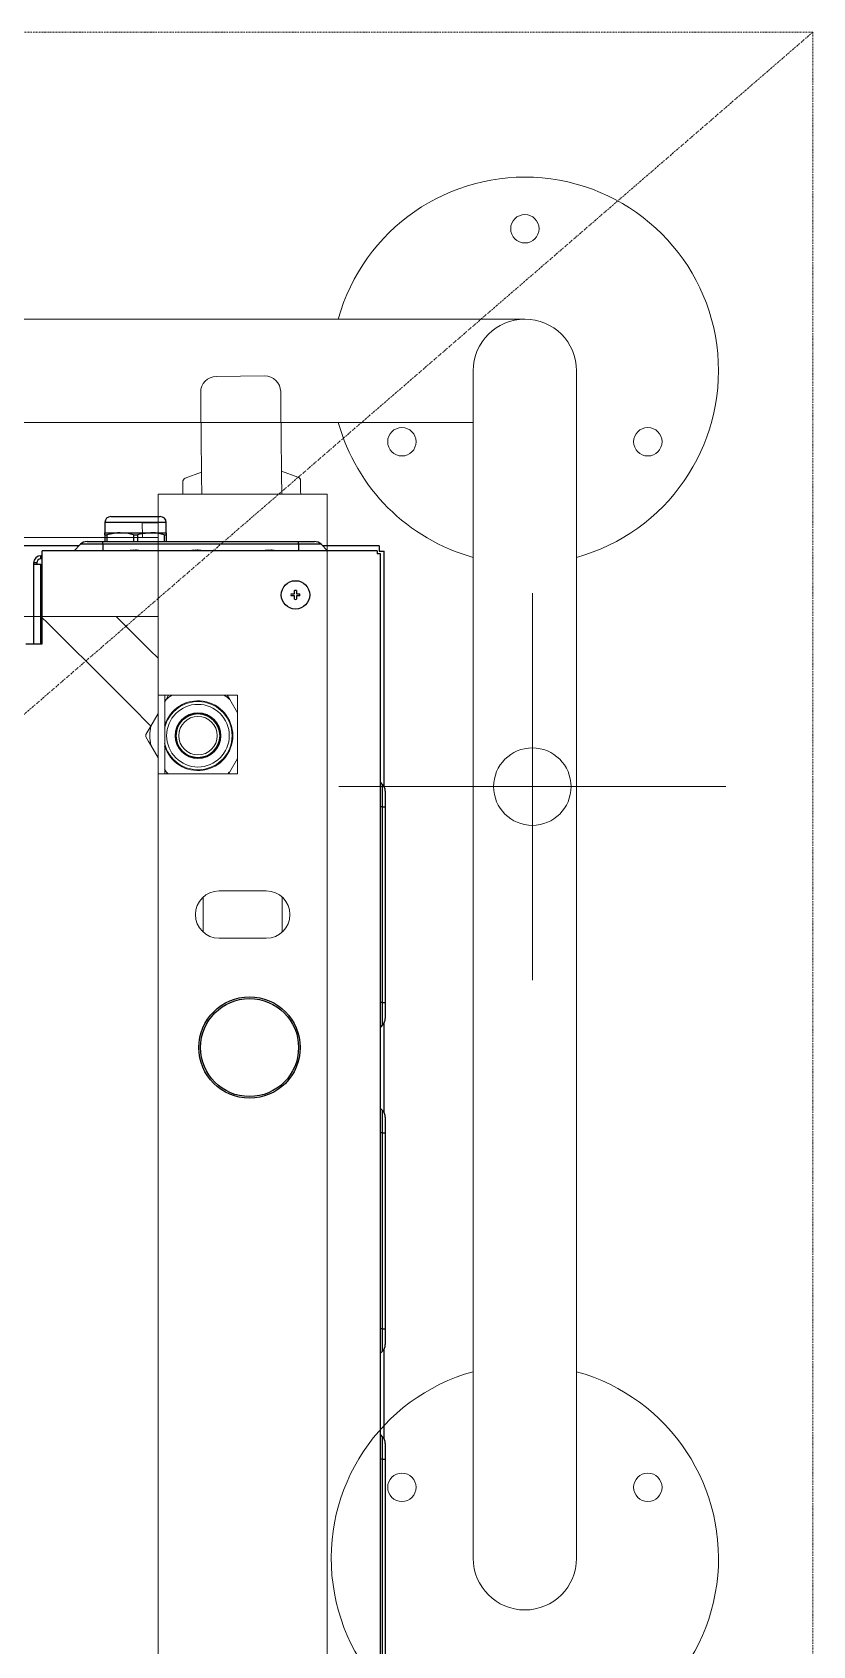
# Model space of a CAD drawing. Header units: inches. Extents: x 15 to 18199, y 5 to 12862.
# Drawn here: x 6930 to 7232, y 9502 to 10127 of the extents above; entities that cross this region are included whole.
import ezdxf

# ---------------------------------------------------------------- set-up
doc = ezdxf.new("R2010")
doc.units = ezdxf.units.IN
doc.header["$MEASUREMENT"] = 0
doc.linetypes.add('STRICHPUNKT', pattern=[1, 0.5, -0.25, 0, -0.25])
for name, color, linetype, lineweight in [('200', 7, 'Continuous', 13), ('260G', 250, 'Continuous', 13), ('410AB', 90, 'Continuous', 13), ('500', 4, 'Continuous', 13), ('610', 4, 'STRICHPUNKT', 13)]:
    doc.layers.add(name, color=color, linetype=linetype, lineweight=lineweight)
doc.layers.add('BK BO', color=41, linetype='Continuous')

# ---------------------------------------------------------------- blocks, each defined once
blk = doc.blocks.new('A$C285064C4')
at = {"layer": '410AB'}
for p, q in [((75, 0, 10027229803.1), (75, 150, 10027229803.1)), ((0, 75, 10027229803.1), (150, 75, 10027229803.1))]:
    blk.add_line(p, q, dxfattribs=at)
blk.add_circle((75, 75, 10027229803.1), 15, dxfattribs=at)
blk = doc.blocks.new('A$C0A803AA6')
at = {"layer": '610'}
for p, q in [((1527, 1320.8), (0, 1320.8)), ((0, 0), (1527, 1320.8)), ((1527, 1320.8), (1527, 310))]:
    blk.add_line(p, q, dxfattribs=at)
at = {"rotation": 180}
blk.add_blockref('A$C285064C4', (1493.4, 1103.6, -10027229803.1), dxfattribs=at)
blk = doc.blocks.new('alihfpih')
at = {"layer": '200'}
for p, q in [((-2673.54, -12256.56), (-2673.54, -12716.56)), ((-2633.54, -12256.56), (-2633.54, -12716.56)), ((-3803.54, -12696.56), (-2673.54, -12696.56)), ((-3823.54, -12736.56), (-2653.54, -12736.56))]:
    blk.add_line(p, q, dxfattribs=at)
for centre in [(-2701.17, -12284.06), (-2605.91, -12284.06), (-2701.17, -12689.06), (-2605.91, -12689.06), (-2653.54, -12771.56)]:
    blk.add_circle(centre, 5.5, dxfattribs=at)
for centre, radius, start, end in [((-2653.54, -12256.56), 75, 285.46601, 254.53399), ((-2653.54, -12256.56), 20, 0, 180), ((-2653.54, -12716.56), 75, 105.46601, 164.53399), ((-2653.54, -12716.56), 75, 195.46601, 74.53399), ((-2653.54, -12716.56), 20, 180, 0)]:
    blk.add_arc(centre, radius, start, end, dxfattribs=at)
blk = doc.blocks.new('D-Broiler-Duke-FBB')
at = {"layer": 'BK BO', "color": 250}
for p, q in [((81023.79, 12105.92), (81042.92, 12105.92)), ((81021.48, 12103.61), (81021.48, 12099.67)), ((81045.23, 12103.61), (81021.48, 12103.61)), ((81021.48, 12099.67), (81027.41, 12099.67)), ((81021.48, 12098.84), (81021.48, 12099.67)), ((81027.41, 12099.67), (81039.29, 12099.67)), ((81039.29, 12099.67), (81045.23, 12099.67)), ((81045.23, 12099.67), (81045.23, 12103.61)), ((81045.23, 12099.67), (81045.23, 12098.84)), ((81011.37, 12094.53), (80548.45, 12094.53)), ((81012.02, 12095.18), (81009.53, 12092.68)), ((81020.72, 12095.18), (81012.02, 12095.18)), ((81014.6, 12096.25), (81020.72, 12096.25)), ((81020.72, 12095.18), (81020.72, 12096.25)), ((81020.72, 12096.25), (81096.52, 12096.25)), ((81096.52, 12095.18), (81020.72, 12095.18)), ((81020.72, 12095.18), (81020.72, 12092.68)), ((81021.48, 12098.84), (81022.23, 12098.84)), ((81021.48, 12098.84), (81021.48, 12096.25)), ((81022.23, 12098.84), (81022.23, 12096.25)), ((81032.6, 12098.84), (81032.6, 12096.25)), ((81032.6, 12098.84), (81034.1, 12098.84)), ((81034.1, 12098.84), (81034.1, 12096.25)), ((81044.48, 12098.84), (81044.48, 12096.25)), ((81044.48, 12098.84), (81045.23, 12098.84)), ((81045.23, 12098.84), (81045.23, 12096.25)), ((81096.52, 12095.18), (81096.52, 12096.25)), ((81096.52, 12096.25), (81102.65, 12096.25)), ((81105.22, 12095.18), (81096.52, 12095.18)), ((81096.52, 12095.18), (81096.52, 12092.68)), ((81105.22, 12095.18), (81107.72, 12092.68)), ((81127.67, 12094.53), (81105.87, 12094.53)), ((81127.67, 12094.53), (81127.67, 12092.51)), ((80995.08, 12087.93), (80993.87, 12087.93)), ((80993.87, 12087.93), (80993.87, 12087.33)), ((80993.87, 12087.33), (80993.87, 12056.6)), ((80996.68, 12087.33), (80993.87, 12087.33)), ((80995.08, 12087.93), (80995.08, 12087.33)), ((80996.68, 12089.52), (80996.68, 12090.74)), ((80997.14, 12090.74), (80996.68, 12090.74)), ((80997.14, 12089.52), (80996.68, 12089.52)), ((80996.68, 12087.33), (80997.14, 12086.93)), ((80996.68, 12056.6), (80996.68, 12087.33)), ((81126.96, 12092.68), (80997.14, 12092.68)), ((80997.14, 12056.6), (80997.14, 12092.68)), ((81031.28, 12092.71), (81031.24, 12092.71)), ((81033.37, 12092.71), (81032.61, 12092.71)), ((81034.73, 12092.71), (81034.69, 12092.71)), ((81055.19, 12092.71), (81055.14, 12092.71)), ((81057.27, 12092.71), (81056.51, 12092.71)), ((81058.63, 12092.71), (81058.59, 12092.71)), ((81083.61, 12092.71), (81083.57, 12092.71)), ((81085.69, 12092.71), (81084.94, 12092.71)), ((81087.06, 12092.71), (81087.02, 12092.71)), ((81126.96, 12092.68), (81126.96, 12091.46)), ((81128.19, 12091.46), (81126.96, 12091.46)), ((81127.67, 12092.51), (81129.69, 12092.51)), ((81128.19, 11566.9), (81128.19, 12091.46)), ((81129.69, 12001.27), (81129.69, 12092.51)), ((81093.6, 12075.96), (81094.92, 12075.96)), ((81094.92, 12075.2), (81093.6, 12075.2)), ((81094.92, 12075.96), (81094.92, 12077.28)), ((81094.92, 12073.87), (81094.92, 12075.2)), ((81095.68, 12077.28), (81095.68, 12075.96)), ((81095.68, 12075.96), (81097, 12075.96)), ((81095.68, 12075.2), (81095.68, 12073.87)), ((81097, 12075.2), (81095.68, 12075.2)), ((80990.83, 12056.6), (80997.14, 12056.6)), ((81129.03, 12002.17), (81128.19, 12003.01)), ((81129.03, 11993.48), (81129.03, 12002.17)), ((81130.09, 11999.6), (81130.09, 11993.48)), ((81129.03, 11993.48), (81128.19, 11993.48)), ((81129.03, 11917.67), (81129.03, 11993.48)), ((81129.03, 11993.48), (81130.09, 11993.48)), ((81130.09, 11993.48), (81130.09, 11917.67)), ((81129.03, 11917.67), (81128.19, 11917.67)), ((81129.03, 11908.98), (81129.03, 11917.67)), ((81129.03, 11917.67), (81130.09, 11917.67)), ((81130.09, 11917.67), (81130.09, 11911.55)), ((81129.03, 11908.98), (81128.19, 11908.14)), ((81129.69, 11874.92), (81129.69, 11909.89)), ((81129.03, 11875.83), (81128.19, 11876.67)), ((81129.03, 11867.14), (81129.03, 11875.83)), ((81130.09, 11873.26), (81130.09, 11867.14)), ((81129.03, 11867.14), (81128.19, 11867.14)), ((81129.03, 11791.33), (81129.03, 11867.14)), ((81129.03, 11867.14), (81130.09, 11867.14)), ((81130.09, 11867.14), (81130.09, 11791.33)), ((81129.03, 11791.33), (81128.19, 11791.33)), ((81129.03, 11782.64), (81129.03, 11791.33)), ((81129.03, 11791.33), (81130.09, 11791.33)), ((81130.09, 11791.33), (81130.09, 11785.21)), ((81129.03, 11782.64), (81128.19, 11781.79)), ((81129.69, 11748.58), (81129.69, 11783.54)), ((81129.03, 11749.49), (81128.19, 11750.33)), ((81129.03, 11740.79), (81129.03, 11749.49)), ((81130.09, 11746.91), (81130.09, 11740.79)), ((81129.03, 11740.79), (81128.19, 11740.79)), ((81129.03, 11664.99), (81129.03, 11740.79)), ((81129.03, 11740.79), (81130.09, 11740.79)), ((81130.09, 11740.79), (81130.09, 11664.99))]:
    blk.add_line(p, q, dxfattribs=at)
at = {"layer": 'BK BO', "color": 250, "flags": 128}
for points in [[(81027.41, 12099.67), (81026.4, 12099.63), (81022.23, 12098.84)], [(81032.6, 12098.84), (81030.05, 12099.44), (81027.41, 12099.67)], [(81039.29, 12099.67), (81035.1, 12099.12), (81034.1, 12098.84)], [(81044.48, 12098.84), (81041.11, 12099.56), (81039.29, 12099.67)], [(81032.61, 12092.87), (81031.89, 12092.81), (81031.28, 12092.71)], [(81056.51, 12092.87), (81055.79, 12092.81), (81055.19, 12092.71)], [(81084.94, 12092.87), (81084.22, 12092.81), (81083.61, 12092.71)]]:
    blk.add_lwpolyline(points, dxfattribs=at)
at = {"layer": 'BK BO', "color": 250}
for centre, radius in [((81095.3, 12075.58), 5.5), ((81077.5, 11900.24), 19.62), ((81077.5, 11900.24), 18.99)]:
    blk.add_circle(centre, radius, dxfattribs=at)
for centre, radius, start, end in [((81023.79, 12103.61), 2.31, 90, 180), ((81042.92, 12103.61), 2.31, 0, 90), ((81014.6, 12092.61), 3.64, 90, 135), ((81102.65, 12092.61), 3.64, 45, 90), ((80996.68, 12087.93), 2.8, 90, 180), ((80996.68, 12087.93), 1.59, 90, 180), ((81033.05, 12084.91), 7.97, 78.16627, 87.76329), ((81056.96, 12084.91), 7.97, 78.16627, 87.76329), ((81085.38, 12084.91), 7.97, 78.16627, 87.76329), ((81095.3, 12075.58), 1.74, 167.44414, 192.55586), ((81095.3, 12075.58), 1.74, 77.44414, 102.55586), ((81095.3, 12075.58), 1.74, 347.44414, 12.55586), ((81095.3, 12075.58), 1.74, 257.44414, 282.55586), ((81126.45, 11999.6), 3.64, 0, 45), ((81126.45, 11911.55), 3.64, 315, 0), ((81126.45, 11873.26), 3.64, 0, 45), ((81126.45, 11785.21), 3.64, 315, 0), ((81126.45, 11746.91), 3.64, 0, 45)]:
    blk.add_arc(centre, radius, start, end, dxfattribs=at)
blk = doc.blocks.new('D-Untergestell-Broiler-Duke-FBB')
at = {"layer": '260G'}
for p, q in [((70787.57, 14623.57), (70768.78, 14623.36)), ((70763.08, 14586.31), (70756.79, 14583.94)), ((70800.41, 14584.42), (70794.07, 14586.65)), ((70746.23, 14577.73), (70746.23, 14499.96)), ((70748.84, 14577.73), (70746.23, 14577.73)), ((70809.19, 14577.73), (70748.84, 14577.73)), ((70811.8, 14577.73), (70809.19, 14577.73)), ((70811.8, 13875.68), (70811.8, 14577.73)), ((70746.23, 14566.69), (70740.12, 14566.62)), ((70746.23, 14560.96), (70662.35, 14560.96)), ((70662.35, 14530.46), (70746.23, 14530.46)), ((70703.7, 14527.74), (70728.57, 14502.87)), ((70743.06, 14517.37), (70729.97, 14530.46)), ((70746.23, 14514.2), (70743.06, 14517.37)), ((70746.23, 14499.96), (70748.84, 14499.96)), ((70746.23, 14499.96), (70746.23, 14469.46)), ((70777.02, 14499.96), (70748.84, 14499.96)), ((70748.84, 14469.46), (70748.84, 14499.96)), ((70773.05, 14499.96), (70774.05, 14498.22)), ((70777.02, 14469.46), (70777.02, 14499.96)), ((70748.79, 14497.27), (70749.34, 14498.22)), ((70774.05, 14498.22), (70777.02, 14493.07)), ((70741.52, 14484.67), (70743.41, 14487.95)), ((70743.41, 14487.95), (70746.23, 14492.83)), ((70746.23, 14475.65), (70743.41, 14480.53)), ((70777.02, 14475.41), (70774.05, 14470.26)), ((70746.23, 14469.46), (70746.23, 14045.43)), ((70748.84, 14469.46), (70746.23, 14469.46)), ((70749.34, 14470.26), (70748.79, 14471.21)), ((70748.84, 14469.46), (70777.02, 14469.46)), ((70749.81, 14469.46), (70749.34, 14470.26)), ((70774.05, 14470.26), (70773.59, 14469.46)), ((70763.77, 14421.76), (70763.77, 14408.12)), ((70788.17, 14424.09), (70769.87, 14424.09)), ((70794.27, 14408.12), (70794.27, 14421.76)), ((70769.87, 14405.79), (70788.17, 14405.79))]:
    blk.add_line(p, q, dxfattribs=at)
at = {"layer": '260G', "flags": 128}
for points in [[(70763.17, 14577.73), (70763.16, 14579.26), (70763.11, 14583.31), (70763.07, 14587.22), (70763.03, 14590.98), (70762.99, 14594.57), (70762.96, 14597.95), (70762.92, 14601.12), (70762.89, 14604.04), (70762.86, 14606.71), (70762.83, 14609.11), (70762.81, 14611.21), (70762.79, 14613.02), (70762.78, 14614.51), (70762.76, 14615.68), (70762.75, 14616.52), (70762.75, 14617.03), (70762.75, 14617.2)], [(70793.73, 14617.53), (70793.73, 14617.36), (70793.74, 14616.86), (70793.75, 14616.01), (70793.76, 14614.84), (70793.78, 14613.35), (70793.8, 14611.55), (70793.82, 14609.44), (70793.85, 14607.05), (70793.88, 14604.38), (70793.91, 14601.45), (70793.94, 14598.29), (70793.98, 14594.9), (70794.02, 14591.32), (70794.06, 14587.56), (70794.1, 14583.64), (70794.14, 14579.6), (70794.16, 14577.73)], [(70755.85, 14577.73), (70755.85, 14578.31), (70755.83, 14579.78), (70755.82, 14580.96), (70755.81, 14581.81), (70755.8, 14582.33), (70755.8, 14582.5)], [(70801.43, 14583), (70801.43, 14582.82), (70801.44, 14582.3), (70801.44, 14581.45), (70801.46, 14580.28), (70801.47, 14578.8), (70801.48, 14577.73)], [(70740.18, 14560.96), (70740.18, 14561.12), (70740.16, 14562.36), (70740.15, 14563.58), (70740.14, 14564.69), (70740.13, 14565.6), (70740.12, 14566.24), (70740.12, 14566.58), (70740.12, 14566.62)], [(70728.57, 14502.87), (70731.11, 14500.34), (70733.62, 14497.83), (70736.08, 14495.36), (70738.47, 14492.97), (70740.77, 14490.67), (70742.95, 14488.5), (70743.44, 14488)], [(70749.34, 14498.22), (70750.17, 14499.65), (70750.34, 14499.96)], [(70743.41, 14480.53), (70742.58, 14481.96), (70741.52, 14483.81)]]:
    blk.add_lwpolyline(points, dxfattribs=at)
at = {"layer": '260G'}
for radius in [12.14, 8.85, 8.85, 8.79, 8.79, 8.73, 8.73, 8.67, 8.67, 8.61, 8.6, 8.55, 8.54, 8.41, 7.46, 7.44]:
    blk.add_circle((70761.7, 14484.24), radius, dxfattribs=at)
for centre, radius, start, end in [((70768.85, 14617.26), 6.1, 90.62118, 180.62118), ((70787.63, 14617.47), 6.1, 0.62118, 90.62118), ((70757.33, 14582.52), 1.53, 110.62118, 180.62118), ((70799.9, 14582.98), 1.53, 0.62118, 70.62118), ((70685.07, 14509.11), 26.35, 45, 54.11096), ((70761.7, 14484.24), 18.66, 122.6214, 131.46622), ((70761.7, 14484.24), 18.66, 48.53378, 57.3786), ((70761.7, 14484.24), 13.52, 0, 162.66043), ((70761.7, 14484.24), 13.22, 0, 167.51704), ((70761.7, 14484.24), 18.66, 168.53378, 191.46622), ((70761.7, 14484.24), 20.18, 178.77756, 181.22244), ((70761.7, 14484.24), 13.22, 192.48296, 0), ((70761.7, 14484.24), 13.52, 197.33957, 0), ((70761.7, 14484.24), 18.66, 228.53378, 232.41665), ((70761.7, 14484.24), 18.66, 307.58335, 311.46622), ((70769.87, 14414.94), 9.15, 90, 270), ((70788.17, 14414.94), 9.15, 270, 90)]:
    blk.add_arc(centre, radius, start, end, dxfattribs=at)
blk = doc.blocks.new('A$C48A1077E')
at = {"layer": '500'}
for name, p in [('D-Untergestell-Broiler-Duke-FBB', (-69556.11, -13504)), ('D-Broiler-Duke-FBB', (-79851.94, -11040.8))]:
    blk.add_blockref(name, p, dxfattribs=at)
blk = doc.blocks.new('A$C6C05235F')
blk.add_blockref('A$C0A803AA6', (0, 290.31))
at = {"layer": '500', "xscale": -1, "rotation": 180}
blk.add_blockref('alihfpih', (4069.05, -11236.56), dxfattribs=at)
at = {"layer": '500'}
blk.add_blockref('A$C48A1077E', (83.3, 358.41), dxfattribs=at)

msp = doc.modelspace()

# ---------------------------------------------------------------- block references
at = {"layer": '500', "lineweight": 50}
msp.add_blockref('A$C6C05235F', (5705.37, 8515.49, 0), dxfattribs=at)

doc.saveas('drawing.dxf')
